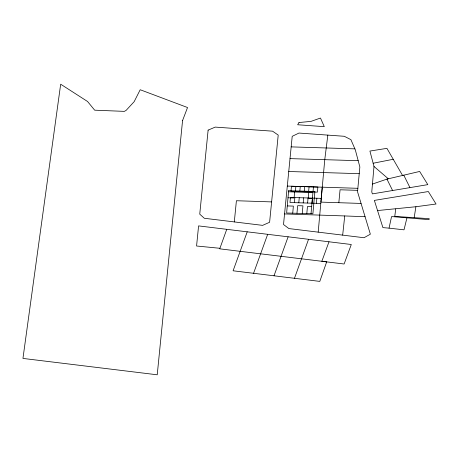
<?xml version="1.0" encoding="UTF-8"?>
<svg xmlns="http://www.w3.org/2000/svg" width="459" height="459" viewBox="0 0 459 459"><rect width="100%" height="100%" fill="white"/><g stroke="black" fill="none" stroke-linecap="round" stroke-linejoin="round"><path stroke-width="0.69" d="M402.549 175.441L386.937 148.355L369.914 151.063L373.993 166.462L371.773 191.896L372.381 193.893L427.817 184.633L419.664 171.454L386.943 179.113L392.554 190.439M292.727 213.171L293.364 206.102L287.277 205.919M294.632 191.994L294.093 197.972L288.011 197.789M294.391 202.654L294.85 197.571M295.401 191.472L295.854 186.388M296.967 213.303L297.656 205.678L302.934 205.833L302.251 213.458M298.798 202.786L299.251 197.703M299.802 191.604L300.255 186.52M303.198 202.918L303.657 197.835M304.202 191.736L304.661 186.652M307.599 203.05L308.058 197.967M308.603 191.868L309.062 186.784M306.813 213.596L307.45 206.527L311.65 206.648M308.712 192.441L308.178 198.391L312.384 198.517M311.018 213.722L312.918 192.573L288.545 191.805M312 203.182L312.459 198.099M313.004 192L313.463 186.916M316.4 203.314L316.859 198.231M322.264 187.18L318.19 232.145M357.67 190.347L357.532 191.764L370.361 234.199L364.016 237.733L288.877 228.571L283.519 224.526L292.211 136.317L298.981 133.053L344.296 136.289L350.906 139.656L355.306 149.823L359.856 166.978L357.67 190.347L340.067 189.785L338.834 202.706M234.302 221.921L236.408 200.732L271.613 201.903M342.672 235.128L344.732 215.942L365.083 216.723M395.727 208.937L394.769 216.396L429.217 218.673L429.039 219.66L391.561 216.55L389.043 228.14L382.904 227.612L374.36 200.399L428.333 191.541L436.05 204.02L415.888 206.734L377.459 210.561M327.829 135.112L324.76 159.703L320.91 202.115L361.061 203.435M414.179 217.675L415.888 206.734M406.892 218.065L404.018 229.833L389.043 228.14M294.477 278.292L308.551 239.294M274.006 275.79L288.12 236.81M226.746 229.334L219.729 248.83L344.118 264L351.29 244.504L198.581 225.897L196.572 246.001L219.913 248.29M253.563 273.289L267.677 234.314M247.217 231.824L233.092 270.787L319.797 281.39L326.693 261.871L321.845 261.286L328.994 241.79M372.444 184.065L388.194 178.689L373.993 166.462M373.138 163.238L393.185 159.296M358.186 160.702L290.013 158.613M359.231 173.674L288.74 171.505M321.26 198.363L290.449 197.439L289.99 202.522L320.807 203.446M291.167 146.88L354.887 148.859M287.305 186.073L357.859 188.31M284.551 213.94L344.732 215.942M403.771 175.149L409.887 187.479M288.642 190.714L286.646 212.993L312.895 213.779L314.897 191.501L288.642 190.714M291.454 186.256L290.995 191.34L317.41 192.132L317.863 187.048L291.454 186.256M182.562 120.574L157.23 374.796L22.95 358.422L60.674 84.204L87.566 101.502L94.674 110.183L124.378 111.371L126.162 110.338L134.154 101.68L140.202 89.74L187.536 107.526L182.562 120.574M208.122 130.121L199.745 214.158L204.318 218.272L262.611 225.363L269.605 222.276L278.211 135.084L272.56 131.176L215.242 127.103L208.122 130.121M298.981 122.547L297.667 124.756L324.289 126.655L320.474 118.043L311.047 121.365L298.981 122.547"/></g></svg>
